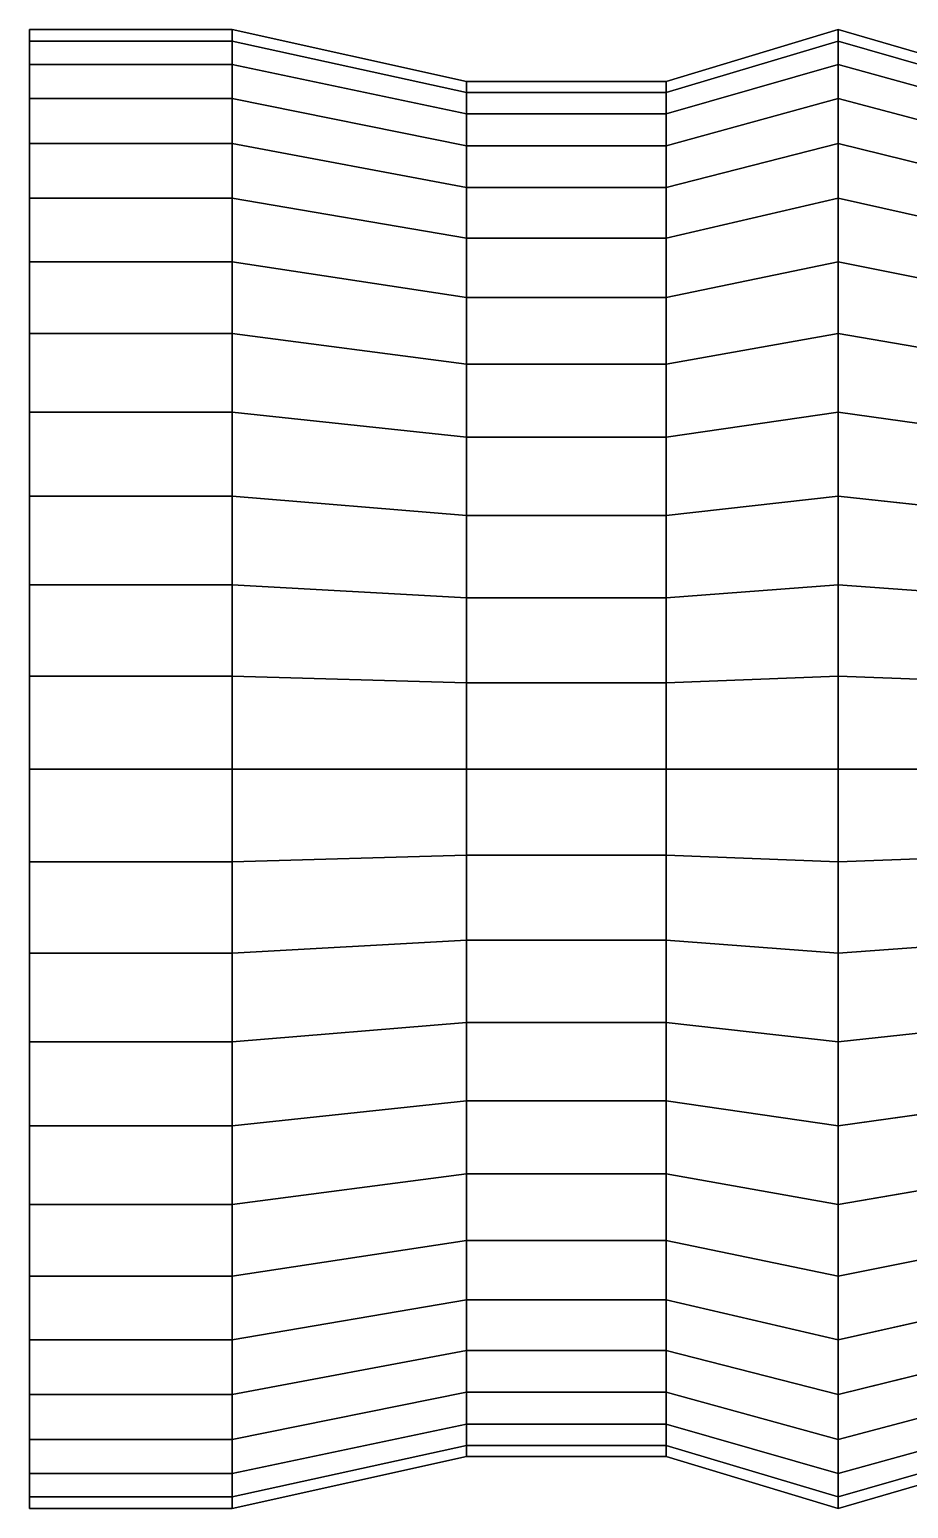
# Model space of a CAD drawing. Extents: x -4.7 to 8.2, y 0.4 to 1.1.
# Drawn here: x 4.2419 to 4.4883, y 0.5516 to 0.9662 of the extents above; entities that cross this region are included whole.
import ezdxf

# ---------------------------------------------------------------- set-up
doc = ezdxf.new("R2010")
doc.units = 0

msp = doc.modelspace()

# ---------------------------------------------------------------- linework, layer by layer
at = {"layer": 'polySurface8', "color": 253}
for points in [[(4.2419, 0.96292, 2.21464), (4.2419, 0.96619, 2.24052), (4.2987, 0.96619, 2.24052), (4.2987, 0.96292, 2.21464)], [(4.2419, 0.96619, 2.24052), (4.2419, 0.96619, 2.26661), (4.2987, 0.96619, 2.26661), (4.2987, 0.96619, 2.24052)], [(4.2419, 0.96619, 2.26661), (4.2419, 0.96292, 2.29248), (4.2987, 0.96292, 2.29248), (4.2987, 0.96619, 2.26661)], [(4.2987, 0.96619, 2.26661), (4.2987, 0.96292, 2.29248), (4.36442, 0.94856, 2.28974), (4.36442, 0.9516, 2.26569)], [(4.2987, 0.96619, 2.24052), (4.2987, 0.96619, 2.26661), (4.36442, 0.9516, 2.26569), (4.36442, 0.9516, 2.24144)], [(4.2987, 0.96292, 2.21464), (4.2987, 0.96619, 2.24052), (4.36442, 0.9516, 2.24144), (4.36442, 0.94856, 2.21738)], [(4.42037, 0.9516, 2.26569), (4.42037, 0.94856, 2.28974), (4.46863, 0.96292, 2.29248), (4.46863, 0.96619, 2.2666)], [(4.42037, 0.9516, 2.24144), (4.42037, 0.9516, 2.26569), (4.46863, 0.96619, 2.2666), (4.46863, 0.96619, 2.24052)], [(4.42037, 0.94856, 2.21738), (4.42037, 0.9516, 2.24144), (4.46863, 0.96619, 2.24052), (4.46863, 0.96292, 2.21464)], [(4.46863, 0.96292, 2.21464), (4.46863, 0.96619, 2.24052), (4.5187, 0.9516, 2.24144), (4.5187, 0.94856, 2.21738)], [(4.46863, 0.96619, 2.24052), (4.46863, 0.96619, 2.2666), (4.5187, 0.9516, 2.26569), (4.5187, 0.9516, 2.24144)], [(4.46863, 0.96619, 2.2666), (4.46863, 0.96292, 2.29248), (4.5187, 0.94856, 2.28974), (4.5187, 0.9516, 2.26569)], [(4.2419, 0.95643, 2.18938), (4.2419, 0.96292, 2.21464), (4.2987, 0.96292, 2.21464), (4.2987, 0.95643, 2.18938)], [(4.2419, 0.96292, 2.29248), (4.2419, 0.95643, 2.31775), (4.2987, 0.95643, 2.31775), (4.2987, 0.96292, 2.29248)], [(4.2987, 0.96292, 2.29248), (4.2987, 0.95643, 2.31775), (4.36442, 0.94253, 2.31323), (4.36442, 0.94856, 2.28974)], [(4.2987, 0.95643, 2.18938), (4.2987, 0.96292, 2.21464), (4.36442, 0.94856, 2.21738), (4.36442, 0.94253, 2.1939)], [(4.42037, 0.94856, 2.28974), (4.42037, 0.94253, 2.31323), (4.46863, 0.95643, 2.31775), (4.46863, 0.96292, 2.29248)], [(4.42037, 0.94253, 2.1939), (4.42037, 0.94856, 2.21738), (4.46863, 0.96292, 2.21464), (4.46863, 0.95643, 2.18938)], [(4.46863, 0.95643, 2.18938), (4.46863, 0.96292, 2.21464), (4.5187, 0.94856, 2.21738), (4.5187, 0.94253, 2.1939)], [(4.46863, 0.96292, 2.29248), (4.46863, 0.95643, 2.31775), (4.5187, 0.94253, 2.31323), (4.5187, 0.94856, 2.28974)], [(4.2419, 0.94683, 2.16513), (4.2419, 0.95643, 2.18938), (4.2987, 0.95643, 2.18938), (4.2987, 0.94683, 2.16513)], [(4.2419, 0.95643, 2.31775), (4.2419, 0.94683, 2.342), (4.2987, 0.94683, 2.342), (4.2987, 0.95643, 2.31775)], [(4.2987, 0.95643, 2.31775), (4.2987, 0.94683, 2.342), (4.36442, 0.9336, 2.33577), (4.36442, 0.94253, 2.31323)], [(4.2987, 0.94683, 2.16513), (4.2987, 0.95643, 2.18938), (4.36442, 0.94253, 2.1939), (4.36441, 0.9336, 2.17135)], [(4.42037, 0.94253, 2.31323), (4.42037, 0.9336, 2.33577), (4.46863, 0.94683, 2.342), (4.46863, 0.95643, 2.31775)], [(4.42037, 0.9336, 2.17135), (4.42037, 0.94253, 2.1939), (4.46863, 0.95643, 2.18938), (4.46863, 0.94683, 2.16513)], [(4.46863, 0.94683, 2.16513), (4.46863, 0.95643, 2.18938), (4.5187, 0.94253, 2.1939), (4.5187, 0.9336, 2.17135)], [(4.46863, 0.95643, 2.31775), (4.46863, 0.94683, 2.342), (4.5187, 0.9336, 2.33577), (4.5187, 0.94253, 2.31323)], [(4.36442, 0.94856, 2.21738), (4.36442, 0.9516, 2.24144), (4.42037, 0.9516, 2.24144), (4.42037, 0.94856, 2.21738)], [(4.36442, 0.9516, 2.24144), (4.36442, 0.9516, 2.26569), (4.42037, 0.9516, 2.26569), (4.42037, 0.9516, 2.24144)], [(4.36442, 0.9516, 2.26569), (4.36442, 0.94856, 2.28974), (4.42037, 0.94856, 2.28974), (4.42037, 0.9516, 2.26569)], [(4.2419, 0.93426, 2.14227), (4.2419, 0.94683, 2.16513), (4.2987, 0.94683, 2.16513), (4.2987, 0.93426, 2.14227)], [(4.2419, 0.94683, 2.342), (4.2419, 0.93426, 2.36486), (4.2987, 0.93426, 2.36486), (4.2987, 0.94683, 2.342)], [(4.2987, 0.94683, 2.342), (4.2987, 0.93426, 2.36486), (4.36442, 0.92192, 2.35702), (4.36442, 0.9336, 2.33577)], [(4.2987, 0.93426, 2.14227), (4.2987, 0.94683, 2.16513), (4.36441, 0.9336, 2.17135), (4.36442, 0.92192, 2.1501)], [(4.36442, 0.94253, 2.1939), (4.36442, 0.94856, 2.21738), (4.42037, 0.94856, 2.21738), (4.42037, 0.94253, 2.1939)], [(4.36442, 0.94856, 2.28974), (4.36442, 0.94253, 2.31323), (4.42037, 0.94253, 2.31323), (4.42037, 0.94856, 2.28974)], [(4.42037, 0.9336, 2.33577), (4.42037, 0.92192, 2.35702), (4.46863, 0.93426, 2.36486), (4.46863, 0.94683, 2.342)], [(4.42037, 0.92192, 2.1501), (4.42037, 0.9336, 2.17135), (4.46863, 0.94683, 2.16513), (4.46863, 0.93426, 2.14227)], [(4.46863, 0.93426, 2.14227), (4.46863, 0.94683, 2.16513), (4.5187, 0.9336, 2.17135), (4.5187, 0.92192, 2.1501)], [(4.46863, 0.94683, 2.342), (4.46863, 0.93426, 2.36486), (4.5187, 0.92192, 2.35702), (4.5187, 0.9336, 2.33577)], [(4.36441, 0.9336, 2.17135), (4.36442, 0.94253, 2.1939), (4.42037, 0.94253, 2.1939), (4.42037, 0.9336, 2.17135)], [(4.36442, 0.94253, 2.31323), (4.36442, 0.9336, 2.33577), (4.42037, 0.9336, 2.33577), (4.42037, 0.94253, 2.31323)], [(4.2419, 0.91893, 2.12117), (4.2419, 0.93426, 2.14227), (4.2987, 0.93426, 2.14227), (4.2987, 0.91893, 2.12117)], [(4.2419, 0.93426, 2.36486), (4.2419, 0.91893, 2.38596), (4.2987, 0.91893, 2.38596), (4.2987, 0.93426, 2.36486)], [(4.2987, 0.93426, 2.36486), (4.2987, 0.91893, 2.38596), (4.36442, 0.90767, 2.37664), (4.36442, 0.92192, 2.35702)], [(4.2987, 0.91893, 2.12117), (4.2987, 0.93426, 2.14227), (4.36442, 0.92192, 2.1501), (4.36442, 0.90767, 2.13049)], [(4.36442, 0.92192, 2.1501), (4.36441, 0.9336, 2.17135), (4.42037, 0.9336, 2.17135), (4.42037, 0.92192, 2.1501)], [(4.36442, 0.9336, 2.33577), (4.36442, 0.92192, 2.35702), (4.42037, 0.92192, 2.35702), (4.42037, 0.9336, 2.33577)], [(4.42037, 0.92192, 2.35702), (4.42037, 0.90767, 2.37664), (4.46863, 0.91893, 2.38596), (4.46863, 0.93426, 2.36486)], [(4.42037, 0.90767, 2.13049), (4.42037, 0.92192, 2.1501), (4.46863, 0.93426, 2.14227), (4.46863, 0.91893, 2.12117)], [(4.46863, 0.91893, 2.12117), (4.46863, 0.93426, 2.14227), (4.5187, 0.92192, 2.1501), (4.5187, 0.90767, 2.13049)], [(4.46863, 0.93426, 2.36486), (4.46863, 0.91893, 2.38596), (4.5187, 0.90767, 2.37664), (4.5187, 0.92192, 2.35702)], [(4.36442, 0.90767, 2.13049), (4.36442, 0.92192, 2.1501), (4.42037, 0.92192, 2.1501), (4.42037, 0.90767, 2.13049)], [(4.36442, 0.92192, 2.35702), (4.36442, 0.90767, 2.37664), (4.42037, 0.90767, 2.37664), (4.42037, 0.92192, 2.35702)], [(4.2419, 0.90108, 2.10215), (4.2419, 0.91893, 2.12117), (4.2987, 0.91893, 2.12117), (4.2987, 0.90108, 2.10215)], [(4.2419, 0.91893, 2.38596), (4.2419, 0.90108, 2.40497), (4.2987, 0.90108, 2.40497), (4.2987, 0.91893, 2.38596)], [(4.2987, 0.91893, 2.38596), (4.2987, 0.90108, 2.40497), (4.36442, 0.89107, 2.39431), (4.36442, 0.90767, 2.37664)], [(4.2987, 0.90108, 2.10215), (4.2987, 0.91893, 2.12117), (4.36442, 0.90767, 2.13049), (4.36441, 0.89107, 2.11281)], [(4.42037, 0.90767, 2.37664), (4.42037, 0.89107, 2.39431), (4.46863, 0.90108, 2.40497), (4.46863, 0.91893, 2.38596)], [(4.42037, 0.89107, 2.11281), (4.42037, 0.90767, 2.13049), (4.46863, 0.91893, 2.12117), (4.46863, 0.90108, 2.10215)], [(4.46863, 0.90108, 2.10215), (4.46863, 0.91893, 2.12117), (4.5187, 0.90767, 2.13049), (4.51869, 0.89107, 2.11281)], [(4.46863, 0.91893, 2.38596), (4.46863, 0.90108, 2.40497), (4.5187, 0.89107, 2.39431), (4.5187, 0.90767, 2.37664)], [(4.36441, 0.89107, 2.11281), (4.36442, 0.90767, 2.13049), (4.42037, 0.90767, 2.13049), (4.42037, 0.89107, 2.11281)], [(4.36442, 0.90767, 2.37664), (4.36442, 0.89107, 2.39431), (4.42037, 0.89107, 2.39431), (4.42037, 0.90767, 2.37664)], [(4.2419, 0.88098, 2.08553), (4.2419, 0.90108, 2.10215), (4.2987, 0.90108, 2.10215), (4.2987, 0.88098, 2.08553)], [(4.2419, 0.90108, 2.40497), (4.2419, 0.88098, 2.4216), (4.2987, 0.88098, 2.4216), (4.2987, 0.90108, 2.40497)], [(4.2987, 0.90108, 2.40497), (4.2987, 0.88098, 2.4216), (4.36442, 0.87239, 2.40977), (4.36442, 0.89107, 2.39431)], [(4.2987, 0.88098, 2.08553), (4.2987, 0.90108, 2.10215), (4.36441, 0.89107, 2.11281), (4.36441, 0.87239, 2.09736)], [(4.42037, 0.89107, 2.39431), (4.42037, 0.87239, 2.40977), (4.46863, 0.88098, 2.4216), (4.46863, 0.90108, 2.40497)], [(4.42037, 0.87239, 2.09735), (4.42037, 0.89107, 2.11281), (4.46863, 0.90108, 2.10215), (4.46863, 0.88098, 2.08552)], [(4.46863, 0.88098, 2.08552), (4.46863, 0.90108, 2.10215), (4.51869, 0.89107, 2.11281), (4.5187, 0.87239, 2.09735)], [(4.46863, 0.90108, 2.40497), (4.46863, 0.88098, 2.4216), (4.5187, 0.87239, 2.40977), (4.5187, 0.89107, 2.39431)], [(4.36441, 0.87239, 2.09736), (4.36441, 0.89107, 2.11281), (4.42037, 0.89107, 2.11281), (4.42037, 0.87239, 2.09735)], [(4.36442, 0.89107, 2.39431), (4.36442, 0.87239, 2.40977), (4.42037, 0.87239, 2.40977), (4.42037, 0.89107, 2.39431)], [(4.2419, 0.85896, 2.07155), (4.2419, 0.88098, 2.08553), (4.2987, 0.88098, 2.08553), (4.2987, 0.85896, 2.07155)], [(4.2419, 0.88098, 2.4216), (4.2419, 0.85896, 2.43558), (4.2987, 0.85896, 2.43558), (4.2987, 0.88098, 2.4216)], [(4.2987, 0.88098, 2.4216), (4.2987, 0.85896, 2.43558), (4.36442, 0.85191, 2.42276), (4.36442, 0.87239, 2.40977)], [(4.2987, 0.85896, 2.07155), (4.2987, 0.88098, 2.08553), (4.36441, 0.87239, 2.09736), (4.36441, 0.85191, 2.08436)], [(4.42037, 0.87239, 2.40977), (4.42037, 0.85191, 2.42276), (4.46863, 0.85896, 2.43558), (4.46863, 0.88098, 2.4216)], [(4.42037, 0.85191, 2.08436), (4.42037, 0.87239, 2.09735), (4.46863, 0.88098, 2.08552), (4.46863, 0.85896, 2.07155)], [(4.46863, 0.85896, 2.07155), (4.46863, 0.88098, 2.08552), (4.5187, 0.87239, 2.09735), (4.5187, 0.85191, 2.08436)], [(4.46863, 0.88098, 2.4216), (4.46863, 0.85896, 2.43558), (4.5187, 0.85191, 2.42276), (4.5187, 0.87239, 2.40977)], [(4.36441, 0.85191, 2.08436), (4.36441, 0.87239, 2.09736), (4.42037, 0.87239, 2.09735), (4.42037, 0.85191, 2.08436)], [(4.36442, 0.87239, 2.40977), (4.36442, 0.85191, 2.42276), (4.42037, 0.85191, 2.42276), (4.42037, 0.87239, 2.40977)], [(4.2419, 0.83535, 2.06044), (4.2419, 0.85896, 2.07155), (4.2987, 0.85896, 2.07155), (4.2987, 0.83535, 2.06044)], [(4.2419, 0.85896, 2.43558), (4.2419, 0.83536, 2.44668), (4.2987, 0.83535, 2.44668), (4.2987, 0.85896, 2.43558)], [(4.2987, 0.85896, 2.43558), (4.2987, 0.83535, 2.44668), (4.36442, 0.82997, 2.43309), (4.36442, 0.85191, 2.42276)], [(4.2987, 0.83535, 2.06044), (4.2987, 0.85896, 2.07155), (4.36441, 0.85191, 2.08436), (4.36441, 0.82997, 2.07404)], [(4.42037, 0.85191, 2.42276), (4.42037, 0.82997, 2.43309), (4.46863, 0.83535, 2.44668), (4.46863, 0.85896, 2.43558)], [(4.42037, 0.82997, 2.07404), (4.42037, 0.85191, 2.08436), (4.46863, 0.85896, 2.07155), (4.46863, 0.83535, 2.06044)], [(4.46863, 0.83535, 2.06044), (4.46863, 0.85896, 2.07155), (4.5187, 0.85191, 2.08436), (4.51869, 0.82997, 2.07404)], [(4.46863, 0.85896, 2.43558), (4.46863, 0.83535, 2.44668), (4.5187, 0.82997, 2.43309), (4.5187, 0.85191, 2.42276)], [(4.36441, 0.82997, 2.07404), (4.36441, 0.85191, 2.08436), (4.42037, 0.85191, 2.08436), (4.42037, 0.82997, 2.07404)], [(4.36442, 0.85191, 2.42276), (4.36442, 0.82997, 2.43309), (4.42037, 0.82997, 2.43309), (4.42037, 0.85191, 2.42276)], [(4.2419, 0.83536, 2.44668), (4.2419, 0.81055, 2.45474), (4.2987, 0.81055, 2.45474), (4.2987, 0.83535, 2.44668)], [(4.2419, 0.81055, 2.05238), (4.2419, 0.83535, 2.06044), (4.2987, 0.83535, 2.06044), (4.2987, 0.81055, 2.05238)], [(4.2987, 0.83535, 2.44668), (4.2987, 0.81055, 2.45474), (4.36442, 0.80691, 2.44058), (4.36442, 0.82997, 2.43309)], [(4.2987, 0.81055, 2.05238), (4.2987, 0.83535, 2.06044), (4.36441, 0.82997, 2.07404), (4.36442, 0.80691, 2.06654)], [(4.42037, 0.82997, 2.43309), (4.42037, 0.80691, 2.44058), (4.46863, 0.81055, 2.45474), (4.46863, 0.83535, 2.44668)], [(4.42037, 0.80691, 2.06654), (4.42037, 0.82997, 2.07404), (4.46863, 0.83535, 2.06044), (4.46863, 0.81055, 2.05238)], [(4.46863, 0.81055, 2.05238), (4.46863, 0.83535, 2.06044), (4.51869, 0.82997, 2.07404), (4.5187, 0.80691, 2.06654)], [(4.46863, 0.83535, 2.44668), (4.46863, 0.81055, 2.45474), (4.5187, 0.80691, 2.44058), (4.5187, 0.82997, 2.43309)], [(4.36442, 0.80691, 2.06654), (4.36441, 0.82997, 2.07404), (4.42037, 0.82997, 2.07404), (4.42037, 0.80691, 2.06654)], [(4.36442, 0.82997, 2.43309), (4.36442, 0.80691, 2.44058), (4.42037, 0.80691, 2.44058), (4.42037, 0.82997, 2.43309)], [(4.2419, 0.78493, 2.0475), (4.2419, 0.81055, 2.05238), (4.2987, 0.81055, 2.05238), (4.2987, 0.78493, 2.0475)], [(4.2419, 0.81055, 2.45474), (4.2419, 0.78493, 2.45963), (4.2987, 0.78493, 2.45963), (4.2987, 0.81055, 2.45474)], [(4.2987, 0.81055, 2.45474), (4.2987, 0.78493, 2.45963), (4.36442, 0.78309, 2.44512), (4.36442, 0.80691, 2.44058)], [(4.2987, 0.78493, 2.0475), (4.2987, 0.81055, 2.05238), (4.36442, 0.80691, 2.06654), (4.36441, 0.78309, 2.062)], [(4.42037, 0.80691, 2.44058), (4.42037, 0.78309, 2.44512), (4.46863, 0.78493, 2.45963), (4.46863, 0.81055, 2.45474)], [(4.42037, 0.78309, 2.062), (4.42037, 0.80691, 2.06654), (4.46863, 0.81055, 2.05238), (4.46863, 0.78493, 2.04749)], [(4.46863, 0.78493, 2.04749), (4.46863, 0.81055, 2.05238), (4.5187, 0.80691, 2.06654), (4.5187, 0.78309, 2.062)], [(4.46863, 0.81055, 2.45474), (4.46863, 0.78493, 2.45963), (4.5187, 0.78309, 2.44512), (4.5187, 0.80691, 2.44058)], [(4.36441, 0.78309, 2.062), (4.36442, 0.80691, 2.06654), (4.42037, 0.80691, 2.06654), (4.42037, 0.78309, 2.062)], [(4.36442, 0.80691, 2.44058), (4.36442, 0.78309, 2.44512), (4.42037, 0.78309, 2.44512), (4.42037, 0.80691, 2.44058)], [(4.2419, 0.75889, 2.04586), (4.2419, 0.78493, 2.0475), (4.2987, 0.78493, 2.0475), (4.2987, 0.75889, 2.04586)], [(4.2419, 0.78493, 2.45963), (4.2419, 0.75889, 2.46127), (4.2987, 0.75889, 2.46127), (4.2987, 0.78493, 2.45963)], [(4.2987, 0.78493, 2.45963), (4.2987, 0.75889, 2.46127), (4.36442, 0.75889, 2.44665), (4.36442, 0.78309, 2.44512)], [(4.2987, 0.75889, 2.04586), (4.2987, 0.78493, 2.0475), (4.36441, 0.78309, 2.062), (4.36442, 0.75889, 2.06048)], [(4.42037, 0.78309, 2.44512), (4.42037, 0.75889, 2.44665), (4.46863, 0.75889, 2.46127), (4.46863, 0.78493, 2.45963)], [(4.42037, 0.75889, 2.06048), (4.42037, 0.78309, 2.062), (4.46863, 0.78493, 2.04749), (4.46863, 0.75889, 2.04586)], [(4.46863, 0.75889, 2.04586), (4.46863, 0.78493, 2.04749), (4.5187, 0.78309, 2.062), (4.5187, 0.75889, 2.06048)], [(4.46863, 0.78493, 2.45963), (4.46863, 0.75889, 2.46127), (4.5187, 0.75889, 2.44665), (4.5187, 0.78309, 2.44512)], [(4.36442, 0.75889, 2.06048), (4.36441, 0.78309, 2.062), (4.42037, 0.78309, 2.062), (4.42037, 0.75889, 2.06048)], [(4.36442, 0.78309, 2.44512), (4.36442, 0.75889, 2.44665), (4.42037, 0.75889, 2.44665), (4.42037, 0.78309, 2.44512)], [(4.2419, 0.73286, 2.04749), (4.2419, 0.75889, 2.04586), (4.2987, 0.75889, 2.04586), (4.2987, 0.73286, 2.04749)], [(4.2419, 0.75889, 2.46127), (4.2419, 0.73286, 2.45963), (4.2987, 0.73286, 2.45963), (4.2987, 0.75889, 2.46127)], [(4.2987, 0.75889, 2.46127), (4.2987, 0.73286, 2.45963), (4.36442, 0.73469, 2.44512), (4.36442, 0.75889, 2.44665)], [(4.2987, 0.73286, 2.04749), (4.2987, 0.75889, 2.04586), (4.36442, 0.75889, 2.06048), (4.36442, 0.73469, 2.062)], [(4.36442, 0.73469, 2.062), (4.36442, 0.75889, 2.06048), (4.42037, 0.75889, 2.06048), (4.42037, 0.73469, 2.062)], [(4.36442, 0.75889, 2.44665), (4.36442, 0.73469, 2.44512), (4.42037, 0.73469, 2.44512), (4.42037, 0.75889, 2.44665)], [(4.42037, 0.75889, 2.44665), (4.42037, 0.73469, 2.44512), (4.46863, 0.73286, 2.45963), (4.46863, 0.75889, 2.46127)], [(4.42037, 0.73469, 2.062), (4.42037, 0.75889, 2.06048), (4.46863, 0.75889, 2.04586), (4.46863, 0.73286, 2.04749)], [(4.46863, 0.73286, 2.04749), (4.46863, 0.75889, 2.04586), (4.5187, 0.75889, 2.06048), (4.5187, 0.73469, 2.062)], [(4.46863, 0.75889, 2.46127), (4.46863, 0.73286, 2.45963), (4.5187, 0.73469, 2.44512), (4.5187, 0.75889, 2.44665)], [(4.2987, 0.73286, 2.45963), (4.2987, 0.70724, 2.45474), (4.36442, 0.71088, 2.44058), (4.36442, 0.73469, 2.44512)], [(4.2987, 0.70724, 2.05238), (4.2987, 0.73286, 2.04749), (4.36442, 0.73469, 2.062), (4.36442, 0.71088, 2.06654)], [(4.36442, 0.71088, 2.06654), (4.36442, 0.73469, 2.062), (4.42037, 0.73469, 2.062), (4.42037, 0.71088, 2.06654)], [(4.36442, 0.73469, 2.44512), (4.36442, 0.71088, 2.44058), (4.42037, 0.71088, 2.44058), (4.42037, 0.73469, 2.44512)], [(4.42037, 0.73469, 2.44512), (4.42037, 0.71088, 2.44058), (4.46863, 0.70724, 2.45474), (4.46863, 0.73286, 2.45963)], [(4.42037, 0.71088, 2.06654), (4.42037, 0.73469, 2.062), (4.46863, 0.73286, 2.04749), (4.46863, 0.70724, 2.05238)], [(4.46863, 0.73286, 2.45963), (4.46863, 0.70724, 2.45474), (4.5187, 0.71088, 2.44058), (4.5187, 0.73469, 2.44512)], [(4.46863, 0.70724, 2.05238), (4.46863, 0.73286, 2.04749), (4.5187, 0.73469, 2.062), (4.5187, 0.71088, 2.06654)], [(4.2419, 0.70724, 2.05238), (4.2419, 0.73286, 2.04749), (4.2987, 0.73286, 2.04749), (4.2987, 0.70724, 2.05238)], [(4.2419, 0.73286, 2.45963), (4.2419, 0.70724, 2.45474), (4.2987, 0.70724, 2.45474), (4.2987, 0.73286, 2.45963)], [(4.2987, 0.70724, 2.45474), (4.2987, 0.68243, 2.44668), (4.36442, 0.68781, 2.43309), (4.36442, 0.71088, 2.44058)], [(4.2987, 0.68243, 2.06044), (4.2987, 0.70724, 2.05238), (4.36442, 0.71088, 2.06654), (4.36441, 0.68781, 2.07404)], [(4.36441, 0.68781, 2.07404), (4.36442, 0.71088, 2.06654), (4.42037, 0.71088, 2.06654), (4.42037, 0.68781, 2.07404)], [(4.36442, 0.71088, 2.44058), (4.36442, 0.68781, 2.43309), (4.42037, 0.68781, 2.43309), (4.42037, 0.71088, 2.44058)], [(4.42037, 0.68781, 2.07404), (4.42037, 0.71088, 2.06654), (4.46863, 0.70724, 2.05238), (4.46863, 0.68243, 2.06044)], [(4.42037, 0.71088, 2.44058), (4.42037, 0.68781, 2.43309), (4.46863, 0.68243, 2.44668), (4.46863, 0.70724, 2.45474)], [(4.46863, 0.70724, 2.45474), (4.46863, 0.68243, 2.44668), (4.5187, 0.68781, 2.43309), (4.5187, 0.71088, 2.44058)], [(4.46863, 0.68243, 2.06044), (4.46863, 0.70724, 2.05238), (4.5187, 0.71088, 2.06654), (4.5187, 0.68781, 2.07404)], [(4.2419, 0.70724, 2.45474), (4.2419, 0.68243, 2.44668), (4.2987, 0.68243, 2.44668), (4.2987, 0.70724, 2.45474)], [(4.2419, 0.68243, 2.06044), (4.2419, 0.70724, 2.05238), (4.2987, 0.70724, 2.05238), (4.2987, 0.68243, 2.06044)], [(4.2987, 0.65883, 2.07155), (4.2987, 0.68243, 2.06044), (4.36441, 0.68781, 2.07404), (4.36441, 0.66587, 2.08436)], [(4.2987, 0.68243, 2.44668), (4.2987, 0.65883, 2.43558), (4.36442, 0.66587, 2.42276), (4.36442, 0.68781, 2.43309)], [(4.36441, 0.66587, 2.08436), (4.36441, 0.68781, 2.07404), (4.42037, 0.68781, 2.07404), (4.42037, 0.66587, 2.08436)], [(4.36442, 0.68781, 2.43309), (4.36442, 0.66587, 2.42276), (4.42037, 0.66587, 2.42276), (4.42037, 0.68781, 2.43309)], [(4.42037, 0.66587, 2.08436), (4.42037, 0.68781, 2.07404), (4.46863, 0.68243, 2.06044), (4.46863, 0.65883, 2.07155)], [(4.42037, 0.68781, 2.43309), (4.42037, 0.66587, 2.42276), (4.46863, 0.65883, 2.43558), (4.46863, 0.68243, 2.44668)], [(4.46863, 0.68243, 2.44668), (4.46863, 0.65883, 2.43558), (4.5187, 0.66587, 2.42276), (4.5187, 0.68781, 2.43309)], [(4.46863, 0.65883, 2.07155), (4.46863, 0.68243, 2.06044), (4.5187, 0.68781, 2.07404), (4.51869, 0.66587, 2.08436)], [(4.2419, 0.68243, 2.44668), (4.2419, 0.65883, 2.43558), (4.2987, 0.65883, 2.43558), (4.2987, 0.68243, 2.44668)], [(4.2419, 0.65883, 2.07155), (4.2419, 0.68243, 2.06044), (4.2987, 0.68243, 2.06044), (4.2987, 0.65883, 2.07155)], [(4.2987, 0.63681, 2.08552), (4.2987, 0.65883, 2.07155), (4.36441, 0.66587, 2.08436), (4.36441, 0.6454, 2.09735)], [(4.2987, 0.65883, 2.43558), (4.2987, 0.63681, 2.4216), (4.36442, 0.6454, 2.40977), (4.36442, 0.66587, 2.42276)], [(4.36441, 0.6454, 2.09735), (4.36441, 0.66587, 2.08436), (4.42037, 0.66587, 2.08436), (4.42037, 0.6454, 2.09735)], [(4.36442, 0.66587, 2.42276), (4.36442, 0.6454, 2.40977), (4.42037, 0.6454, 2.40977), (4.42037, 0.66587, 2.42276)], [(4.42037, 0.6454, 2.09735), (4.42037, 0.66587, 2.08436), (4.46863, 0.65883, 2.07155), (4.46863, 0.63681, 2.08552)], [(4.42037, 0.66587, 2.42276), (4.42037, 0.6454, 2.40977), (4.46863, 0.63681, 2.4216), (4.46863, 0.65883, 2.43558)], [(4.46863, 0.65883, 2.43558), (4.46863, 0.63681, 2.4216), (4.5187, 0.6454, 2.40977), (4.5187, 0.66587, 2.42276)], [(4.46863, 0.63681, 2.08552), (4.46863, 0.65883, 2.07155), (4.51869, 0.66587, 2.08436), (4.51869, 0.6454, 2.09735)], [(4.2419, 0.65883, 2.43558), (4.2419, 0.63681, 2.4216), (4.2987, 0.63681, 2.4216), (4.2987, 0.65883, 2.43558)], [(4.2419, 0.63681, 2.08553), (4.2419, 0.65883, 2.07155), (4.2987, 0.65883, 2.07155), (4.2987, 0.63681, 2.08552)], [(4.2987, 0.61671, 2.10215), (4.2987, 0.63681, 2.08552), (4.36441, 0.6454, 2.09735), (4.36441, 0.62672, 2.11281)], [(4.2987, 0.63681, 2.4216), (4.2987, 0.61671, 2.40497), (4.36442, 0.62672, 2.39431), (4.36442, 0.6454, 2.40977)], [(4.36441, 0.62672, 2.11281), (4.36441, 0.6454, 2.09735), (4.42037, 0.6454, 2.09735), (4.42037, 0.62672, 2.11281)], [(4.36442, 0.6454, 2.40977), (4.36442, 0.62672, 2.39431), (4.42037, 0.62672, 2.39431), (4.42037, 0.6454, 2.40977)], [(4.42037, 0.62672, 2.11281), (4.42037, 0.6454, 2.09735), (4.46863, 0.63681, 2.08552), (4.46863, 0.61671, 2.10215)], [(4.42037, 0.6454, 2.40977), (4.42037, 0.62672, 2.39431), (4.46863, 0.61671, 2.40497), (4.46863, 0.63681, 2.4216)], [(4.46863, 0.63681, 2.4216), (4.46863, 0.61671, 2.40497), (4.5187, 0.62672, 2.39431), (4.5187, 0.6454, 2.40977)], [(4.46863, 0.61671, 2.10215), (4.46863, 0.63681, 2.08552), (4.51869, 0.6454, 2.09735), (4.5187, 0.62672, 2.11281)], [(4.2419, 0.63681, 2.4216), (4.2419, 0.61671, 2.40497), (4.2987, 0.61671, 2.40497), (4.2987, 0.63681, 2.4216)], [(4.2419, 0.61671, 2.10215), (4.2419, 0.63681, 2.08553), (4.2987, 0.63681, 2.08552), (4.2987, 0.61671, 2.10215)], [(4.2987, 0.59885, 2.12117), (4.2987, 0.61671, 2.10215), (4.36441, 0.62672, 2.11281), (4.36441, 0.61012, 2.13049)], [(4.2987, 0.61671, 2.40497), (4.2987, 0.59885, 2.38596), (4.36442, 0.61012, 2.37664), (4.36442, 0.62672, 2.39431)], [(4.36441, 0.61012, 2.13049), (4.36441, 0.62672, 2.11281), (4.42037, 0.62672, 2.11281), (4.42037, 0.61012, 2.13049)], [(4.36442, 0.62672, 2.39431), (4.36442, 0.61012, 2.37664), (4.42037, 0.61012, 2.37664), (4.42037, 0.62672, 2.39431)], [(4.42037, 0.61012, 2.13049), (4.42037, 0.62672, 2.11281), (4.46863, 0.61671, 2.10215), (4.46863, 0.59885, 2.12117)], [(4.42037, 0.62672, 2.39431), (4.42037, 0.61012, 2.37664), (4.46863, 0.59885, 2.38596), (4.46863, 0.61671, 2.40497)], [(4.46863, 0.61671, 2.40497), (4.46863, 0.59885, 2.38596), (4.5187, 0.61012, 2.37664), (4.5187, 0.62672, 2.39431)], [(4.46863, 0.59885, 2.12117), (4.46863, 0.61671, 2.10215), (4.5187, 0.62672, 2.11281), (4.51869, 0.61012, 2.13049)], [(4.2419, 0.61671, 2.40497), (4.2419, 0.59885, 2.38596), (4.2987, 0.59885, 2.38596), (4.2987, 0.61671, 2.40497)], [(4.2419, 0.59885, 2.12117), (4.2419, 0.61671, 2.10215), (4.2987, 0.61671, 2.10215), (4.2987, 0.59885, 2.12117)], [(4.2987, 0.58352, 2.14227), (4.2987, 0.59885, 2.12117), (4.36441, 0.61012, 2.13049), (4.36441, 0.59587, 2.1501)], [(4.2987, 0.59885, 2.38596), (4.2987, 0.58352, 2.36486), (4.36442, 0.59587, 2.35702), (4.36442, 0.61012, 2.37664)], [(4.36441, 0.59587, 2.1501), (4.36441, 0.61012, 2.13049), (4.42037, 0.61012, 2.13049), (4.42037, 0.59587, 2.1501)], [(4.36442, 0.61012, 2.37664), (4.36442, 0.59587, 2.35702), (4.42037, 0.59587, 2.35702), (4.42037, 0.61012, 2.37664)], [(4.42037, 0.59587, 2.1501), (4.42037, 0.61012, 2.13049), (4.46863, 0.59885, 2.12117), (4.46863, 0.58352, 2.14227)], [(4.42037, 0.61012, 2.37664), (4.42037, 0.59587, 2.35702), (4.46863, 0.58352, 2.36486), (4.46863, 0.59885, 2.38596)], [(4.46863, 0.59885, 2.38596), (4.46863, 0.58352, 2.36486), (4.5187, 0.59587, 2.35702), (4.5187, 0.61012, 2.37664)], [(4.46863, 0.58352, 2.14227), (4.46863, 0.59885, 2.12117), (4.51869, 0.61012, 2.13049), (4.51869, 0.59587, 2.1501)], [(4.2419, 0.59885, 2.38596), (4.2419, 0.58352, 2.36486), (4.2987, 0.58352, 2.36486), (4.2987, 0.59885, 2.38596)], [(4.2419, 0.58352, 2.14227), (4.2419, 0.59885, 2.12117), (4.2987, 0.59885, 2.12117), (4.2987, 0.58352, 2.14227)], [(4.2987, 0.57095, 2.16513), (4.2987, 0.58352, 2.14227), (4.36441, 0.59587, 2.1501), (4.36441, 0.58419, 2.17135)], [(4.2987, 0.58352, 2.36486), (4.2987, 0.57096, 2.342), (4.36442, 0.58419, 2.33577), (4.36442, 0.59587, 2.35702)], [(4.36441, 0.58419, 2.17135), (4.36441, 0.59587, 2.1501), (4.42037, 0.59587, 2.1501), (4.42037, 0.58419, 2.17135)], [(4.36442, 0.59587, 2.35702), (4.36442, 0.58419, 2.33577), (4.42037, 0.58419, 2.33577), (4.42037, 0.59587, 2.35702)], [(4.42037, 0.58419, 2.17135), (4.42037, 0.59587, 2.1501), (4.46863, 0.58352, 2.14227), (4.46863, 0.57095, 2.16513)], [(4.42037, 0.59587, 2.35702), (4.42037, 0.58419, 2.33577), (4.46863, 0.57096, 2.342), (4.46863, 0.58352, 2.36486)], [(4.46863, 0.58352, 2.36486), (4.46863, 0.57096, 2.342), (4.5187, 0.58419, 2.33577), (4.5187, 0.59587, 2.35702)], [(4.46863, 0.57095, 2.16513), (4.46863, 0.58352, 2.14227), (4.51869, 0.59587, 2.1501), (4.5187, 0.58419, 2.17135)], [(4.2419, 0.58352, 2.36486), (4.2419, 0.57096, 2.342), (4.2987, 0.57096, 2.342), (4.2987, 0.58352, 2.36486)], [(4.2419, 0.57095, 2.16513), (4.2419, 0.58352, 2.14227), (4.2987, 0.58352, 2.14227), (4.2987, 0.57095, 2.16513)], [(4.2987, 0.56135, 2.18938), (4.2987, 0.57095, 2.16513), (4.36441, 0.58419, 2.17135), (4.36441, 0.57526, 2.1939)], [(4.2987, 0.57096, 2.342), (4.2987, 0.56135, 2.31775), (4.36442, 0.57526, 2.31323), (4.36442, 0.58419, 2.33577)], [(4.36441, 0.57526, 2.1939), (4.36441, 0.58419, 2.17135), (4.42037, 0.58419, 2.17135), (4.42037, 0.57526, 2.1939)], [(4.36442, 0.58419, 2.33577), (4.36442, 0.57526, 2.31323), (4.42037, 0.57526, 2.31323), (4.42037, 0.58419, 2.33577)], [(4.42037, 0.57526, 2.1939), (4.42037, 0.58419, 2.17135), (4.46863, 0.57095, 2.16513), (4.46863, 0.56135, 2.18938)], [(4.42037, 0.58419, 2.33577), (4.42037, 0.57526, 2.31323), (4.46863, 0.56135, 2.31775), (4.46863, 0.57096, 2.342)], [(4.46863, 0.57096, 2.342), (4.46863, 0.56135, 2.31775), (4.5187, 0.57526, 2.31323), (4.5187, 0.58419, 2.33577)], [(4.46863, 0.56135, 2.18938), (4.46863, 0.57095, 2.16513), (4.5187, 0.58419, 2.17135), (4.5187, 0.57526, 2.1939)], [(4.2987, 0.55487, 2.21464), (4.2987, 0.56135, 2.18938), (4.36441, 0.57526, 2.1939), (4.36441, 0.56923, 2.21738)], [(4.2987, 0.56135, 2.31775), (4.2987, 0.55487, 2.29248), (4.36442, 0.56923, 2.28974), (4.36442, 0.57526, 2.31323)], [(4.36441, 0.56923, 2.21738), (4.36441, 0.57526, 2.1939), (4.42037, 0.57526, 2.1939), (4.42037, 0.56923, 2.21738)], [(4.36442, 0.57526, 2.31323), (4.36442, 0.56923, 2.28974), (4.42037, 0.56923, 2.28974), (4.42037, 0.57526, 2.31323)], [(4.42037, 0.56923, 2.21738), (4.42037, 0.57526, 2.1939), (4.46863, 0.56135, 2.18938), (4.46863, 0.55487, 2.21464)], [(4.42037, 0.57526, 2.31323), (4.42037, 0.56923, 2.28974), (4.46863, 0.55487, 2.29248), (4.46863, 0.56135, 2.31775)], [(4.46863, 0.56135, 2.31775), (4.46863, 0.55487, 2.29248), (4.5187, 0.56923, 2.28974), (4.5187, 0.57526, 2.31323)], [(4.46863, 0.55487, 2.21464), (4.46863, 0.56135, 2.18938), (4.5187, 0.57526, 2.1939), (4.5187, 0.56923, 2.21738)], [(4.2419, 0.57096, 2.342), (4.2419, 0.56135, 2.31775), (4.2987, 0.56135, 2.31775), (4.2987, 0.57096, 2.342)], [(4.2419, 0.56135, 2.18938), (4.2419, 0.57095, 2.16513), (4.2987, 0.57095, 2.16513), (4.2987, 0.56135, 2.18938)], [(4.2987, 0.5516, 2.24052), (4.2987, 0.55487, 2.21464), (4.36441, 0.56923, 2.21738), (4.36442, 0.56619, 2.24144)], [(4.2987, 0.55487, 2.29248), (4.2987, 0.5516, 2.26661), (4.36442, 0.56619, 2.26569), (4.36442, 0.56923, 2.28974)], [(4.36442, 0.56619, 2.24144), (4.36441, 0.56923, 2.21738), (4.42037, 0.56923, 2.21738), (4.42037, 0.56619, 2.24144)], [(4.36442, 0.56923, 2.28974), (4.36442, 0.56619, 2.26569), (4.42037, 0.56619, 2.26569), (4.42037, 0.56923, 2.28974)], [(4.42037, 0.56619, 2.24144), (4.42037, 0.56923, 2.21738), (4.46863, 0.55487, 2.21464), (4.46863, 0.5516, 2.24052)], [(4.42037, 0.56923, 2.28974), (4.42037, 0.56619, 2.26569), (4.46863, 0.5516, 2.2666), (4.46863, 0.55487, 2.29248)], [(4.46863, 0.55487, 2.29248), (4.46863, 0.5516, 2.2666), (4.5187, 0.56619, 2.26569), (4.5187, 0.56923, 2.28974)], [(4.46863, 0.5516, 2.24052), (4.46863, 0.55487, 2.21464), (4.5187, 0.56923, 2.21738), (4.5187, 0.56619, 2.24144)], [(4.2987, 0.5516, 2.26661), (4.2987, 0.5516, 2.24052), (4.36442, 0.56619, 2.24144), (4.36442, 0.56619, 2.26569)], [(4.36442, 0.56619, 2.26569), (4.36442, 0.56619, 2.24144), (4.42037, 0.56619, 2.24144), (4.42037, 0.56619, 2.26569)], [(4.42037, 0.56619, 2.26569), (4.42037, 0.56619, 2.24144), (4.46863, 0.5516, 2.24052), (4.46863, 0.5516, 2.2666)], [(4.46863, 0.5516, 2.2666), (4.46863, 0.5516, 2.24052), (4.5187, 0.56619, 2.24144), (4.5187, 0.56619, 2.26569)], [(4.2419, 0.56135, 2.31775), (4.2419, 0.55487, 2.29248), (4.2987, 0.55487, 2.29248), (4.2987, 0.56135, 2.31775)], [(4.2419, 0.55487, 2.21464), (4.2419, 0.56135, 2.18938), (4.2987, 0.56135, 2.18938), (4.2987, 0.55487, 2.21464)], [(4.2419, 0.55487, 2.29248), (4.2419, 0.5516, 2.26661), (4.2987, 0.5516, 2.26661), (4.2987, 0.55487, 2.29248)], [(4.2419, 0.5516, 2.24052), (4.2419, 0.55487, 2.21464), (4.2987, 0.55487, 2.21464), (4.2987, 0.5516, 2.24052)], [(4.2419, 0.5516, 2.26661), (4.2419, 0.5516, 2.24052), (4.2987, 0.5516, 2.24052), (4.2987, 0.5516, 2.26661)]]:
    msp.add_3dface(points, dxfattribs=at)

doc.saveas('drawing.dxf')
